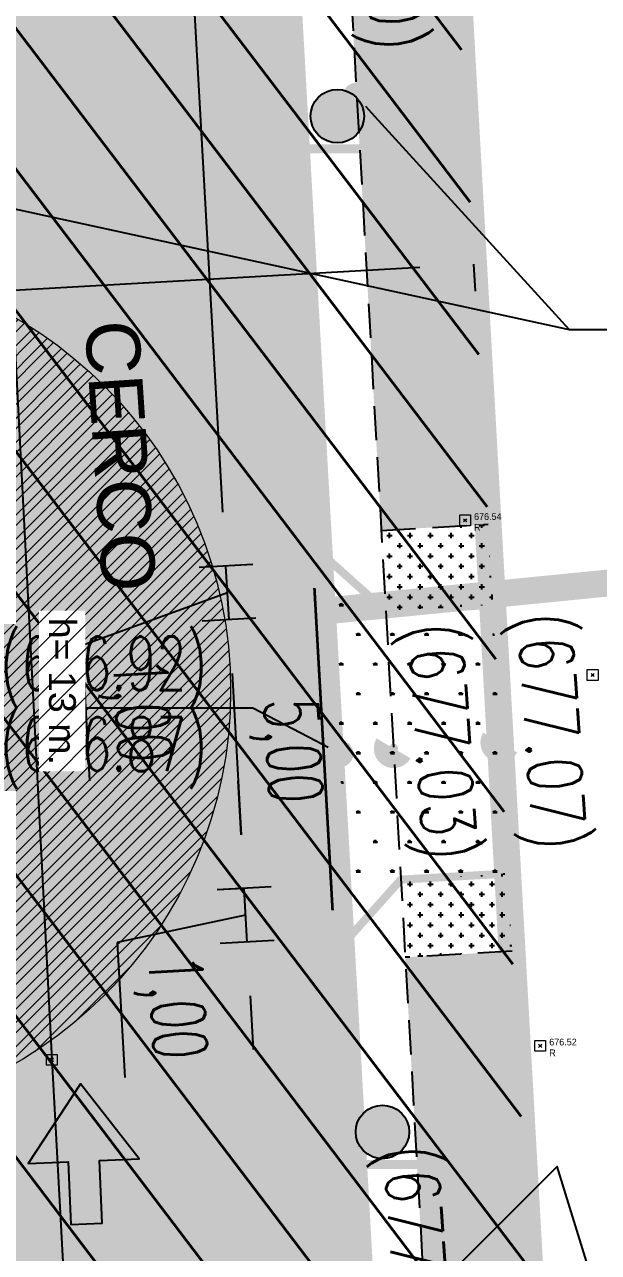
# Model space of a CAD drawing. Extents: x 350769 to 354978, y 6304672 to 6307963.
# Drawn here: x 352305.49 to 352316.15, y 6305711.56 to 6305734.37 of the extents above; entities that cross this region are included whole.
import ezdxf
from ezdxf import colors
from ezdxf.entities.mleader import LeaderData, LeaderLine
from ezdxf.math import Vec2, Vec3

# ---------------------------------------------------------------- set-up
doc = ezdxf.new("R2010")
doc.units = 0
doc.set_wipeout_variables(frame=1)
doc.header["$PDMODE"] = 35
doc.header["$PDSIZE"] = 0.03
for name, pattern in [('3-5', [8, 3, -5]), ('CENTER', [50.800000000000004, 31.75, -6.35, 6.35, -6.35]), ('CONTINUA', [0]), ('CONTINUOS', [0]), ('DASHDOT', [1, 0.5, -0.25, 0, -0.25]), ('DASHED', [19.049999999999997, 12.7, -6.35])]:
    doc.linetypes.add(name, pattern=pattern)
doc.layers.get('0').update_dxf_attribs({"linetype": 'CONTINUOUS'})
doc.layers.get('Defpoints').update_dxf_attribs({"linetype": 'CONTINUOUS'})
for name, color, linetype in [('00-S2_ALL AREA APORTANTES', 150, 'CONTINUOUS'), ('00_Demarc_Proyectado', 150, 'CONTINUOUS'), ('00_Demarc_Señal Proyectada', 1, 'CONTINUOUS'), ('00_Demarcacion Proyectada', 150, 'CONTINUOUS'), ('01_Dem Ext_Transl_niv.anillo', 130, 'CONTINUOUS'), ('02_Geo ext_Acotamiento', 7, 'CONTINUOUS'), ('02_Geo ext_Eje', 4, 'CONTINUOUS'), ('03_Pav ext_HCV', 34, 'CONTINUOUS'), ('03_Pav ext_Txt', 2, 'CONTINUOS'), ('03_Pav ext_Vereda HC', 42, 'CONTINUOUS'), ('03_Pav proy_Solera Tipo A', 1, 'CONTINUOUS'), ('03_S2_Pav ext_Borde vereda', 7, 'CONTINUOUS'), ('03_S3_Pav ext_Cota', 2, 'CONTINUOUS'), ('05_All ext_Txt', 4, 'CONTINUOUS'), ('1-ARBOLES', 1, 'CONTINUOUS'), ('1-CERCO', 252, 'CERCO_LINE'), ('1-TEXTOS', 7, 'CONTINUOUS'), ('C-TINN', 5, 'CONTINUOUS'), ('C-TOPO-MINR', 8, 'CONTINUOUS'), ('V-NODE-TEXT DIC 2012', 31, 'CONTINUOUS')]:
    doc.layers.add(name, color=color, linetype=linetype)
doc.layers.add('0_ASD_LINEA OFICIAL', color=253, linetype='DASHDOT', lineweight=20)
doc.layers.add('0_ASD_TOPOGRAFIA_ELEMENTOS', color=9, linetype='CONTINUOS', lineweight=5, true_color=0xbdbdbd)
doc.styles.add('A', font='arial.ttf', dxfattribs={"height": 2})
doc.styles.add('JPG_2MM', font='simplex.shx', dxfattribs={"height": 1})
doc.styles.add('ROMANS', font='romans.shx', dxfattribs={"width": 0.65})
doc.linetypes.add('CERCO_LINE', pattern='A,0.5,-0.2,[" X ",STANDARD,S=0.1,R=0,X=-0.1,Y=-0.05],-0.25', length=0.95)
doc.dimstyles.new('Principal', dxfattribs={"dimscale": 0, "dimtxt": 2, "dimasz": 2, "dimexe": 1, "dimexo": 1, "dimtad": 1, "dimrnd": 0.05, "dimzin": 1, "dimtxsty": 'ROMANS', "dimcen": 2.5, "dimclrt": 2, "dimaunit": 2, "dimadec": 0, "dimazin": 0, "dimtfac": 1, "dimtmove": 0, "dimatfit": 3, "dimfxl": 1, "dimfxlon": 1, "dimarcsym": 0})
pattern_1 = [(359.9999999994121, (0, 0), (0.3175000000056422, 0.5499261309017425), [0.079375, -0.555625]), (90, (0.0396875, -4.072e-13), (-0.3174999999943578, 0.5499261309082575), [0.0396875, -1.06016476181]), (90, (0.049609375, -5.09e-13), (-0.3174999999943578, 0.5499261309082575), [0.03175, -1.06810226181]), (90, (0.029765625, -3.054e-13), (-0.3174999999943578, 0.5499261309082575), [0.03175, -1.06810226181]), (59.99999999941215, (0.05953125, -6.108e-13), (-0.3174999995629745, 0.5499261311573168), [0.0254, -0.6096]), (119.9999999994121, (0.01984375, -2.036e-13), (-0.6349999995686166, 2.555744e-10), [0.0254, -0.6095999999999999])]
pattern_2 = [(0, (0, 0), (0.15875, 0.3175), [0, -0.3175])]

# ---------------------------------------------------------------- blocks, each defined once
blk = doc.blocks.new('*U938')
h = blk.add_hatch(color=256)
edge = h.paths.add_edge_path()
edge.add_ellipse((0, 0), major_axis=(-0.4194812129581035, 0.4194812129581035), ratio=0.9999999968984781, start_angle=0, end_angle=360)
at = {"const_width": 0.2}
blk.add_lwpolyline([(-1.528137758868979, -0.7270930428057909), (1.68639813848722, -0.7232127214472257)], dxfattribs=at)
blk.add_ellipse((0, 0), major_axis=(-0.4194812129581035, 0.4194812129581035), ratio=0.9999999968984781, start_param=3.927291289987745, end_param=10.21047659716733)
blk = doc.blocks.new('*U884')
h = blk.add_hatch(color=256)
edge = h.paths.add_edge_path()
edge.add_ellipse((0, 0), major_axis=(-0.4194812129581035, 0.4194812129581035), ratio=0.9999999968984781, start_angle=0, end_angle=360)
at = {"const_width": 0.2}
blk.add_lwpolyline([(-1.528137758868979, -0.7270930428057909), (1.68639813848722, -0.7232127214472257)], dxfattribs=at)
blk.add_ellipse((0, 0), major_axis=(-0.4194812129581035, 0.4194812129581035), ratio=0.9999999968984781, start_param=3.927291289987745, end_param=10.21047659716733)
blk = doc.blocks.new('_Dot')
at = {"color": 0, "linetype": 'ByBlock', "lineweight": -2}
blk.add_line((-0.5, 0), (-1, 0), dxfattribs=at)
at = {"color": 0, "linetype": 'ByBlock', "const_width": 0.5}
blk.add_lwpolyline([(-0.25, 0, 1), (0.25, 0, 1)], format="xyb", close=True, dxfattribs=at)
blk = doc.blocks.new('*D1075')
at = {"layer": '02_Geo ext_Acotamiento', "color": 0, "lineweight": -2, "transparency": 16777216}
for p, q in [((352291.8772395207, 6305728.69012469), (352312.8366182834, 6305729.862960616)), ((352313.8350563258, 6305729.918830784), (352313.8629914096, 6305729.419611762)), ((352290.8788014783, 6305728.634254522), (352290.9067365622, 6305728.1350355))]:
    blk.add_line(p, q, dxfattribs=at)
at = {"layer": '02_Geo ext_Acotamiento', "color": 0, "transparency": 16777216}
for points in [[(352312.8273065888, 6305730.029366956), (352312.8459299781, 6305729.696554275), (352313.8350563258, 6305729.918830784)], [(352291.867927826, 6305728.85653103), (352291.8865512153, 6305728.523718349), (352290.8788014783, 6305728.634254522)]]:
    blk.add_solid(points, dxfattribs=at)
at = {"layer": 'Defpoints', "color": 0, "transparency": 16777216}
for p in [(352313.8348185477, 6305729.923080041), (352313.8350563258, 6305729.918830784), (352290.8785637002, 6305728.638503779)]:
    blk.add_point(p, dxfattribs=at)
at = {"layer": '02_Geo ext_Acotamiento', "color": 2, "transparency": 16777216, "insert": (352302.3062134224, 6305730.182862898), "char_height": 1, "attachment_point": 5, "rotation": 3.202792526965051, "style": 'ROMANS'}
blk.add_mtext('23,00', dxfattribs=at)
blk = doc.blocks.new('*D1181')
at = {"layer": '02_Geo ext_Acotamiento', "color": 0, "lineweight": -2, "transparency": 16777216}
for p, q in [((352316.6536854771, 6305723.728425757), (352317.2627196065, 6305723.762739444)), ((352316.81976325, 6305722.736196865), (352316.988519089, 6305719.740947049)), ((352316.9349452087, 6305718.736342729), (352317.5439793382, 6305718.770656416))]:
    blk.add_line(p, q, dxfattribs=at)
at = {"layer": '02_Geo ext_Acotamiento', "color": 0, "transparency": 16777216}
for points in [[(352316.9861660176, 6305722.74557219), (352316.6533604824, 6305722.726821541), (352316.7635113037, 6305723.734613472)], [(352317.1549218565, 6305719.750322374), (352316.8221163213, 6305719.731571725), (352317.0447710353, 6305718.742530444)]]:
    blk.add_solid(points, dxfattribs=at)
at = {"layer": 'Defpoints', "color": 0, "transparency": 16777216}
for p in [(352314.1892070127, 6305723.58957419), (352317.0447710353, 6305718.742530444), (352314.4704667443, 6305718.597491162)]:
    blk.add_point(p, dxfattribs=at)
at = {"layer": '02_Geo ext_Acotamiento', "color": 2, "transparency": 16777216, "insert": (352317.8104419581, 6305721.289633992), "char_height": 1, "attachment_point": 5, "rotation": 273.2247012850755, "style": 'ROMANS'}
blk.add_mtext('5,00', dxfattribs=at)
blk = doc.blocks.new('*D1182')
at = {"layer": '02_Geo ext_Acotamiento', "color": 0, "lineweight": -2, "transparency": 16777216}
for p, q in [((352309.7889113095, 6305723.341656437), (352308.7904947038, 6305723.28540449)), ((352309.3459549535, 6305722.315113858), (352309.5147107943, 6305719.319864044)), ((352310.0701710442, 6305718.349573412), (352309.0717544385, 6305718.293321465))]:
    blk.add_line(p, q, dxfattribs=at)
at = {"layer": '02_Geo ext_Acotamiento', "color": 0, "transparency": 16777216}
for points in [[(352309.5123577212, 6305722.324489183), (352309.179552186, 6305722.305738534), (352309.2897030066, 6305723.313530464)], [(352309.6811135619, 6305719.329239368), (352309.3483080268, 6305719.310488719), (352309.5709627413, 6305718.321447439)]]:
    blk.add_solid(points, dxfattribs=at)
at = {"layer": 'Defpoints', "color": 0, "transparency": 16777216}
for p in [(352311.2042196694, 6305723.421396548), (352311.4854794041, 6305718.429313523), (352309.5709627413, 6305718.321447439)]:
    blk.add_point(p, dxfattribs=at)
at = {"layer": '02_Geo ext_Acotamiento', "color": 2, "transparency": 16777216, "insert": (352310.3366336614, 6305720.868550986), "char_height": 1, "attachment_point": 5, "rotation": 273.2247013221065, "style": 'ROMANS'}
blk.add_mtext('5,00', dxfattribs=at)
blk = doc.blocks.new('*D1225')
at = {"layer": '02_Geo ext_Acotamiento', "color": 0, "lineweight": -2, "transparency": 16777216}
for p, q in [((352309.5147107917, 6305719.319864044), (352309.4584588447, 6305720.318280649)), ((352309.5709627387, 6305718.321447438), (352309.0717544359, 6305718.293321463)), ((352309.6272172648, 6305717.322985056), (352309.5709627387, 6305718.321447438)), ((352309.6272172648, 6305717.322985056), (352309.5709627387, 6305718.321447438)), ((352309.5990900017, 6305717.822216247), (352307.2116893845, 6305717.315629919)), ((352307.2116893845, 6305717.315629919), (352307.3530558846, 6305714.806513902)), ((352310.1264255677, 6305717.351111029), (352309.1280089619, 6305717.294859082)), ((352309.6834692118, 6305716.32456845), (352309.7397211587, 6305715.326151844))]:
    blk.add_line(p, q, dxfattribs=at)
at = {"layer": '02_Geo ext_Acotamiento', "color": 0, "transparency": 16777216}
for points in [[(352309.6811135594, 6305719.329239368), (352309.3483080242, 6305719.310488719), (352309.5709627387, 6305718.321447438)], [(352309.8498719794, 6305716.333943775), (352309.5170664442, 6305716.315193126), (352309.6272172648, 6305717.322985056)]]:
    blk.add_solid(points, dxfattribs=at)
at = {"layer": 'Defpoints', "color": 0, "transparency": 16777216}
for p in [(352309.5709627411, 6305718.321447438), (352309.5709627387, 6305718.321447438), (352311.54173393, 6305717.43085114)]:
    blk.add_point(p, dxfattribs=at)
at = {"layer": '02_Geo ext_Acotamiento', "color": 2, "transparency": 16777216, "insert": (352308.1886734226, 6305716.112133946), "char_height": 1, "attachment_point": 5, "rotation": 273.2247013223184, "style": 'ROMANS'}
blk.add_mtext('1,00', dxfattribs=at)
blk = doc.blocks.new('*D1226')
at = {"layer": '02_Geo ext_Acotamiento', "color": 0, "lineweight": -2, "transparency": 16777216}
for p, q in [((352309.1771991125, 6305725.310363678), (352309.1209471655, 6305726.308780284)), ((352309.7326593623, 6305724.340073045), (352308.7342427566, 6305724.283821099)), ((352309.2897030066, 6305723.313530464), (352309.2334510594, 6305724.311947072)), ((352309.2897030066, 6305723.313530464), (352309.2334510594, 6305724.311947072)), ((352309.261577033, 6305723.812738768), (352306.5579573442, 6305722.832763924)), ((352309.7889113095, 6305723.341656437), (352308.7904947038, 6305723.28540449)), ((352306.5579573442, 6305722.832763924), (352306.6993238443, 6305720.323647907)), ((352309.3459549535, 6305722.315113858), (352309.4022069005, 6305721.316697253))]:
    blk.add_line(p, q, dxfattribs=at)
at = {"layer": '02_Geo ext_Acotamiento', "color": 0, "transparency": 16777216}
for points in [[(352309.3436018801, 6305725.319739003), (352309.0107963449, 6305725.300988354), (352309.2334510594, 6305724.311947072)], [(352309.5123577212, 6305722.324489183), (352309.179552186, 6305722.305738534), (352309.2897030066, 6305723.313530464)]]:
    blk.add_solid(points, dxfattribs=at)
at = {"layer": 'Defpoints', "color": 0, "transparency": 16777216}
for p in [(352311.1480229256, 6305724.419816267), (352309.2334510594, 6305724.311947072), (352311.2042196694, 6305723.421396548)]:
    blk.add_point(p, dxfattribs=at)
at = {"layer": '02_Geo ext_Acotamiento', "color": 2, "transparency": 16777216, "insert": (352307.5349413817, 6305721.62926795), "char_height": 1, "attachment_point": 5, "rotation": 273.2247013221065, "style": 'ROMANS'}
blk.add_mtext('1,00', dxfattribs=at)
blk = doc.blocks.new('*D1227')
at = {"layer": '02_Geo ext_Acotamiento', "color": 0, "lineweight": -2, "transparency": 16777216}
for p, q in [((352308.3898154347, 6305748.174228992), (352307.3913988289, 6305748.117977045)), ((352309.1771991125, 6305725.310363677), (352307.9468590787, 6305747.147686413)), ((352309.7326593623, 6305724.340073045), (352308.7342427566, 6305724.283821099))]:
    blk.add_line(p, q, dxfattribs=at)
at = {"layer": '02_Geo ext_Acotamiento', "color": 0, "transparency": 16777216}
for points in [[(352308.1132618464, 6305747.157061737), (352307.7804563112, 6305747.138311088), (352307.8906071317, 6305748.146103019)], [(352309.3436018801, 6305725.319739002), (352309.0107963449, 6305725.300988353), (352309.2334510594, 6305724.311947072)]]:
    blk.add_solid(points, dxfattribs=at)
at = {"layer": 'Defpoints', "color": 0, "transparency": 16777216}
for p in [(352307.8906071317, 6305748.146103019), (352309.805178998, 6305748.253972213), (352311.1480229257, 6305724.419816266)]:
    blk.add_point(p, dxfattribs=at)
at = {"layer": '02_Geo ext_Acotamiento', "color": 2, "transparency": 16777216, "insert": (352309.4683298841, 6305736.28008708), "char_height": 1, "attachment_point": 5, "rotation": 273.2247013212967, "style": 'ROMANS'}
blk.add_mtext('23,85', dxfattribs=at)
blk = doc.blocks.new('A$C27410629')
at = {"layer": '0_ASD_LINEA OFICIAL', "ltscale": 8}
blk.add_lwpolyline([(114.9295391364831, 875.6988427083161, 0.5, 0.5, 0), (112.8244554788325, 906.0747714292856, 0.5, 0.5, -0.0183996813173624), (112.3788302622124, 919.8258565111228, 0.5, 0.5, 0.0170041331631064), (112.1852634065508, 927.2860438747557, 0.5, 0.5, 0), (111.3489708615935, 941.8104037326485, 0.5, 0.5, 0), (108.7270231850425, 988.6663986975327, 0.5, 0.5, 0), (107.4871410249871, 1010.673084823044, 0.5, 0.5, 0.013751602559812), (105.3969465088849, 1035.562361611197, 0.5, 0.5, 0.0290783963948155), (96.49739032833118, 1087.586790840495, 0.5, 0.5, 0)], format="xyseb", dxfattribs=at)
blk = doc.blocks.new('A$C6F2B269D')
at = {"layer": '00_Demarc_Proyectado', "color": 252, "linetype": 'CONTINUA', "const_width": 0.21, "flags": 128}
blk.add_lwpolyline([(126.1460860259249, 469.3886276017874), (127.5514370959718, 444.4448532713577)], dxfattribs=at)
at = {"layer": '00_Demarc_Proyectado', "color": 252, "linetype": '3-5', "const_width": 0.21, "flags": 128}
blk.add_lwpolyline([(127.6936573529383, 441.9207794396207), (127.862410837959, 438.925529490225)], dxfattribs=at)
blk = doc.blocks.new('TOPOGRAFIA')
at = {"layer": '0_ASD_TOPOGRAFIA_ELEMENTOS', "true_color": 0xf26507}
h = blk.add_hatch(dxfattribs=at)
h.set_pattern_fill('ANSI31', color=30, scale=0.1)
h.set_pattern_definition([(45, (383997.3033272659, 6301000.920079423), (-0.2245064030267289, 0.2245064030267289), [])])
edge = h.paths.add_edge_path()
edge.add_arc((390300.0775446068, 6302740.672255737), 8, 0, 360)
at = {"layer": '0_ASD_LINEA OFICIAL', "ltscale": 8, "const_width": 0.5}
blk.add_lwpolyline([(390427.7422208371, 6302814.067302241), (390462.175169294, 6302752.281984893), (390383.0708512056, 6302730.60460566), (390309.799280958, 6302723.34933251), (390311.3694829855, 6302703.307175558), (390386.7450058985, 6302710.87060822), (390472.1157813581, 6302734.447625814), (390495.6666031899, 6302745.107885282), (390523.3047577998, 6302756.108814369), (390473.7988608224, 6302802.290811195, -0.151018922054954), (390428.284824325, 6302881.718520356), (390391.7076271252, 6302986.357196383, -0.0353672387787057), (390370.1826827546, 6302995.883561216, 0.281090384313248), (390309.6791110245, 6302995.975573557), (390362.1061406053, 6302925.87386779), (390362.1051407481, 6302925.873120026), (390363.1240822571, 6302924.510663705, -0.0334358729418558), (390384.9297867848, 6302890.883640137), (390427.7422208371, 6302814.067302241)], format="xyb", dxfattribs=at)
blk.add_lwpolyline([(390427.7422208371, 6302814.067302241), (390462.175169294, 6302752.281984893), (390383.0708512056, 6302730.60460566), (390309.799280958, 6302723.34933251), (390311.3694829855, 6302703.307175558), (390386.7450058985, 6302710.87060822), (390472.1157813581, 6302734.447625814), (390495.6666031899, 6302745.107885282), (390523.3047577998, 6302756.108814369), (390473.7988608224, 6302802.290811195, -0.151018922054954), (390428.284824325, 6302881.718520356), (390391.7076271252, 6302986.357196383, -0.0353672387787057), (390370.1826827546, 6302995.883561216, 0.281090384313248), (390309.6791110245, 6302995.975573557), (390362.1061406053, 6302925.87386779), (390362.1051407481, 6302925.873120026), (390363.1240822571, 6302924.510663705, -0.0334358729418558), (390384.9297867848, 6302890.883640137), (390427.7422208371, 6302814.067302241)], format="xyb", dxfattribs=at)
at = {"layer": '0_ASD_TOPOGRAFIA_ELEMENTOS', "color": 30, "true_color": 0xf26507}
blk.add_circle((390300.0775446068, 6302740.672255737), 8, dxfattribs=at)
at = {"layer": '1-CERCO', "color": 9, "lineweight": 0, "true_color": 0xbdbdbd, "flags": 128}
blk.add_lwpolyline([(390302.6710000001, 6302767.694), (390303.784, 6302754.891), (390304.455, 6302744.71), (390305.3070000001, 6302728.413), (390305.9970000001, 6302715.137), (390306.7670000001, 6302701.005), (390307.4260000001, 6302689.97), (390307.9, 6302682.032000001)], dxfattribs=at)
at = {"layer": 'C-TINN', "color": 9, "linetype": 'Continuous', "lineweight": 0, "true_color": 0xbdbdbd}
for points, elevation in [([(390313.576, 6302725.061000001), (390313.576, 6302725.261), (390313.776, 6302725.261), (390313.776, 6302725.061000001), (390313.576, 6302725.061000001)], 676.542), ([(390315.946, 6302722.187), (390315.946, 6302722.386999999), (390316.146, 6302722.386999999), (390316.146, 6302722.187), (390315.946, 6302722.187)], 676.548), ([(390314.973, 6302715.296), (390314.973, 6302715.495999999), (390315.173, 6302715.495999999), (390315.173, 6302715.296), (390314.973, 6302715.296)], 676.516), ([(390305.897, 6302715.037), (390305.897, 6302715.237), (390306.097, 6302715.237), (390306.097, 6302715.037), (390305.897, 6302715.037)], 676.571)]:
    blk.add_lwpolyline(points, dxfattribs=dict(at, elevation=elevation))
for p in [(390313.676, 6302725.161, 676.542), (390316.046, 6302722.287, 676.548), (390315.073, 6302715.396, 676.516), (390305.997, 6302715.137, 676.571)]:
    blk.add_point(p, dxfattribs=at)
at = {"layer": 'V-NODE-TEXT DIC 2012', "color": 9, "lineweight": 0, "true_color": 0xbdbdbd}
for p in [(390313.676, 6302725.161), (390316.046, 6302722.287), (390315.073, 6302715.396)]:
    blk.add_point(p, dxfattribs=at)
at = {"layer": '1-TEXTOS', "color": 9, "lineweight": 0, "true_color": 0xbdbdbd, "style": 'A'}
blk.add_text('CERCO', height=1, rotation=273.7964285770306, dxfattribs=at).set_placement((390306.6086471923, 6302728.843113463))
at = {"layer": 'V-NODE-TEXT DIC 2012', "color": 9, "lineweight": 0, "true_color": 0xbdbdbd}
for s, p in [('676.54', (390313.8427893219, 6302725.169210678)), ('R', (390313.8427893219, 6302724.969210679)), ('676.52', (390315.2397893219, 6302715.404210677)), ('R', (390315.2397893219, 6302715.204210678))]:
    blk.add_text(s, height=0.125, dxfattribs=at).set_placement(p)
at = {"color": 9, "lineweight": 0, "true_color": 0xbdbdbd}
blk.add_wipeout([(390305.7592301953, 6302723.480833577), (390305.7592301953, 6302720.50020602), (390306.62014424684, 6302720.50020602), (390306.62014424684, 6302723.480833577)], dxfattribs=at).dxf.layer = '1-ARBOLES'
at = {"layer": '0_ASD_TOPOGRAFIA_ELEMENTOS', "true_color": 0xf26507}
h = blk.add_hatch(dxfattribs=at)
h.set_pattern_fill('ANSI31', color=30, scale=0.1)
h.set_pattern_definition([(45, (383998.5455770631, 6300982.244284106), (-0.2245064030267289, 0.2245064030267289), [])])
edge = h.paths.add_edge_path()
edge.add_arc((390301.3197944039, 6302721.99646042), 8, 0, 360)
at = {"layer": '0_ASD_TOPOGRAFIA_ELEMENTOS', "color": 30, "true_color": 0xf26507}
blk.add_circle((390301.3197944039, 6302721.99646042), 8, dxfattribs=at)
at = {"layer": 'C-TOPO-MINR', "color": 9, "linetype": 'Continuous', "lineweight": -3, "true_color": 0xbdbdbd, "elevation": 676.5}
blk.add_lwpolyline([(390317.4247307692, 6302706.559699633), (390315.3881304348, 6302713.151130434), (390311.9718790322, 6302709.742145161)], dxfattribs=at)
at = {"layer": '1-ARBOLES', "color": 9, "lineweight": 0, "true_color": 0xbdbdbd, "style": 'A'}
blk.add_text('h= 13 m.', height=0.5, rotation=270, dxfattribs=at).set_placement((390305.9430978622, 6302723.351877233))

msp = doc.modelspace()

# ---------------------------------------------------------------- hatches: boundary and pattern name
at = {"layer": '00-S2_ALL AREA APORTANTES', "linetype": 'DASHED', "lineweight": 40, "ltscale": 0.25}
h = msp.add_hatch(dxfattribs=at)
h.set_pattern_fill('ANSI31', color=150, scale=0.5, angle=82.24516604670927)
h.set_pattern_definition([(127.2451660467093, (0, 0), (-1.263734244477452, -0.9607975902004564), [])])
h.paths.add_polyline_path([(352312.9872147337, 6305745.06999687), (352301.5054236735, 6305744.423099475), (352303.548751488, 6305707.907424633), (352315.0307888845, 6305708.549931557)])
at = {"layer": '03_Pav ext_HCV'}
h = msp.add_hatch(dxfattribs=at)
h.set_pattern_fill('SWAMP', color=256, scale=0.025, angle=-5.878428e-10, style=0)
h.set_pattern_definition(pattern_1)
h.paths.add_polyline_path([(352302.3223021381, 6305666.78454184, -0.018399681317396), (352301.8421230946, 6305681.601887532, 0.0151715773691775), (352301.671375087, 6305688.182622071), (352298.3233328302, 6305747.607071712), (352292.0333082146, 6305747.252684446), (352291.9320547101, 6305749.049834336), (352291.732371389, 6305749.038583946), (352295.1748084752, 6305687.938719226), (352295.1816673922, 6305687.816980118, -0.0151715668146922), (352295.3421860144, 6305681.630487429, 0.0183996813176566), (352295.8378547045, 6305666.335162845), (352297.933394954, 6305636.096943562), (352298.9765412029, 6305617.497564817), (352299.1761578897, 6305617.510003419), (352299.0753613416, 6305619.30721371), (352305.363582916, 6305619.699048109), (352304.4207962996, 6305636.503698207)])
h.paths.add_polyline_path([(352309.7039184422, 6305750.051121705), (352309.7038702895, 6305750.051118992), (352309.5042351211, 6305750.039871315), (352309.6054872122, 6305748.242721346), (352302.3169992517, 6305747.8320795), (352305.6650415078, 6305688.407629866, -0.0151715773897741), (352305.8405106589, 6305681.644939523, 0.0183996813193045), (352306.3135406348, 6305667.048199476), (352308.4133981404, 6305636.747683068), (352309.3558700943, 6305619.948641652), (352316.641794516, 6305620.404145639), (352316.7426229249, 6305618.606935006), (352316.9422372919, 6305618.619414567), (352316.7310633426, 6305622.383473439), (352315.8988612315, 6305637.217015351), (352313.7955953658, 6305667.566713703, -0.0183996812575169), (352313.3404380589, 6305681.611939595, 0.0151713806506027), (352313.1531713066, 6305688.829426263)])
h = msp.add_hatch(dxfattribs=at)
h.set_pattern_fill('SWAMP', color=150, scale=0.025, angle=-5.878428e-10, style=0)
h.set_pattern_definition(pattern_1)
h.paths.add_polyline_path([(352311.9846877067, 6305718.457439496), (352314.4685578717, 6305718.597383616), (352314.1892070127, 6305723.589574192), (352311.703427972, 6305723.449522523), (352311.1761228509, 6305723.920578808), (352311.5136053775, 6305717.93010522)])
at = {"layer": '03_Pav ext_Vereda HC'}
h = msp.add_hatch(dxfattribs=at)
h.set_pattern_fill('DOTS', color=256, scale=0.2)
h.set_pattern_definition(pattern_2)
h.paths.add_polyline_path([(352308.8709641563, 6305801.474383838), (352306.8887746775, 6305801.206663442, -0.0023123922515565), (352307.3724514894, 6305797.052479996, -0.001501694242949), (352307.6659697033, 6305794.352379392), (352309.6563880978, 6305794.548428529, 0.0015095089167713), (352309.360080003, 6305797.274590085, 0.0023274941984014)])
h.paths.add_polyline_path([(352289.5467381984, 6305887.6883738), (352284.4934801523, 6305902.165198877, -0.0022358540848108), (352282.8709058415, 6305906.110564322), (352281.0077352589, 6305905.383027479, 0.0022191146182512), (352282.6245770475, 6305901.450597731), (352287.6654299749, 6305887.009311456, -0.0280116381996889), (352295.1889280496, 6305862.773642969), (352295.5420393754, 6305861.293894651), (352297.4771473549, 6305861.801156754), (352297.1318183496, 6305863.24829248, 0.0280002000193131)])
h.paths.add_polyline_path([(352300.4605238149, 6305849.299019394), (352299.1023297425, 6305854.990667459), (352297.1672217633, 6305854.483405355), (352298.5135927869, 6305848.841302959, -0.0228874481364729), (352305.9932355929, 6305808.149702447), (352307.9753026139, 6305808.416958992, 0.0228933308531594)])
h.paths.add_polyline_path([(352310.3380922635, 6305787.581625375), (352308.3476541904, 6305787.38557384, -0.0083788309871553), (352309.4534412992, 6305772.272809466), (352310.4772600283, 6305754.101036287), (352309.8799348922, 6305754.067382297), (352310.1032369318, 6305750.073619771), (352310.7022868952, 6305750.107370939), (352312.1182583503, 6305724.975273479), (352314.1054017509, 6305725.087231438), (352312.6901566711, 6305750.378627263), (352311.4502745105, 6305772.38531336, 0.0083880618915748)])
h = msp.add_hatch(dxfattribs=at)
h.set_pattern_fill('CROSS', color=0, scale=0.03, style=0)
h.set_pattern_definition([(0, (0, 0), (0.1905, 0.1905), [0.09525, -0.28575]), (90, (0.047625, -0.047625), (-0.1905, 0.1905), [0.09525, -0.28575])])
h.paths.add_polyline_path([(352314.1329550654, 6305724.587990797), (352314.1054017509, 6305725.087231438), (352312.1182583503, 6305724.975273479), (352312.2026362749, 6305723.477648497), (352314.1892070127, 6305723.589574192), (352314.1054442708, 6305725.086471577)])
h.paths.add_polyline_path([(352312.5634500996, 6305717.041517012), (352314.5481119615, 6305717.153335158), (352314.4685578717, 6305718.597383616), (352312.4838960098, 6305718.48556547)])
h = msp.add_hatch(dxfattribs=at)
h.set_pattern_fill('DOTS', color=256, scale=0.2)
h.set_pattern_definition(pattern_2)
h.paths.add_polyline_path([(352318.8926726204, 6305637.411071273), (352316.7875889624, 6305667.787, -0.0183996812630099), (352316.3419637459, 6305681.538085036, 0.0022491264322319), (352316.3454846067, 6305682.525445751), (352314.3410134956, 6305682.507498748, -0.0018749217789894), (352314.3404283789, 6305681.607539604, 0.0183996812447898), (352314.7932026634, 6305667.635848933), (352316.896922977, 6305637.279592988), (352317.9403090967, 6305618.681812371), (352317.3423744435, 6305618.644430482), (352317.5656167078, 6305614.649015783), (352318.164353185, 6305614.688009773), (352318.6291630264, 6305606.403031379), (352319.3237575761, 6305594.022267625), (352321.3195259699, 6305594.15375231), (352320.6260229217, 6305606.515060655)])
h.paths.add_polyline_path([(352314.5493593831, 6305717.153405439), (352312.5652496586, 6305717.041618401), (352314.0692395272, 6305690.347280869), (352316.0663575476, 6305690.423095535), (352315.3121043402, 6305703.522632297)])
at = {"layer": '0_ASD_TOPOGRAFIA_ELEMENTOS'}
h = msp.add_hatch(dxfattribs=at)
h.set_pattern_fill('ANSI31', color=256, scale=0.1)
h.set_pattern_definition([(45, (345997.3033272659, 6304000.920079423), (-0.2245064030267289, 0.2245064030267289), [])])
edge = h.paths.add_edge_path()
edge.add_arc((352300.0775446068, 6305740.672255737), 8, 0, 360)
h = msp.add_hatch(dxfattribs=at)
h.set_pattern_fill('ANSI31', color=256, scale=0.1)
h.set_pattern_definition([(45, (345998.5455770631, 6303982.244284106), (-0.2245064030267289, 0.2245064030267289), [])])
edge = h.paths.add_edge_path()
edge.add_arc((352301.319794404, 6305721.99646042), 8, 0, 360)

# ---------------------------------------------------------------- linework, layer by layer
at = {"layer": '01_Dem Ext_Transl_niv.anillo', "color": 130, "linetype": 'CERCO_LINE', "ltscale": 6, "flags": 128}
msp.add_lwpolyline([(352302.6710000001, 6305767.694), (352303.784, 6305754.891), (352304.455, 6305744.71), (352305.3070000001, 6305728.413), (352305.9970000001, 6305715.137), (352306.7670000001, 6305701.005), (352307.4260000001, 6305689.97), (352307.9, 6305682.032000001)], dxfattribs=at)
at = {"layer": '02_Geo ext_Eje', "linetype": 'CENTER', "ltscale": 0.1, "const_width": 0.3, "flags": 128}
msp.add_lwpolyline([(352349.7941651538, 6305360.986179136), (352333.730647102, 6305385.38433976), (352322.6458402493, 6305532.966928915), (352325.4724959099, 6305533.689154229), (352324.9782857499, 6305541.216464717, -0.0430730453013547), (352325.4043864983, 6305548.019489972), (352326.0198571174, 6305553.01487301, 0.0567466563211069), (352326.2788606426, 6305558.677124443, 0.0530827278442723), (352322.9614058804, 6305581.537460914, -0.0117329756431764), (352321.9004653953, 6305586.060311737, -0.0377426060972922), (352321.6830361507, 6305587.704308246), (352320.6277056487, 6305606.515025469), (352318.8943534349, 6305637.411035581), (352316.7892697772, 6305667.786964302, -0.0183996813173624), (352316.3436445606, 6305681.538049384, 0.0170041331631064), (352316.1500777049, 6305688.998236747), (352315.31378516, 6305703.522596605), (352312.6918374835, 6305750.37859157), (352311.4519553234, 6305772.385277696, 0.042847027781357), (352300.4622046267, 6305849.298983713), (352297.6372102505, 6305860.812147494, -0.0248918154574144), (352297.1334991439, 6305863.248256867, 0.0280001755021464), (352289.548419606, 6305887.688338341), (352284.4951609652, 6305902.165163189, -0.01403462392197), (352274.89911931, 6305927.159126756, -0.0411311629425888), (352269.6940778159, 6305947.022319873, -0.0226826871159949), (352268.2665507096, 6305957.982474986, -0.3153492887079679), (352298.4095126963, 6306011.04666489, -0.066924510750147), (352313.7795727407, 6306015.906107956, -0.1176268807226383), (352341.4717102872, 6306014.17659949, -0.0442755829468663), (352351.2156783137, 6306010.23293681), (352375.9867660315, 6305996.563964897, 0.017506752806276), (352388.786832347, 6305990.07447422, -0.0115899727683481), (352405.9888539106, 6305981.141746201, 0.0894508396498436), (352438.5952116063, 6305970.960527497, 0.0207485710579163), (352449.544421333, 6305970.831563836, 0.0292650525021234), (352464.9223092185, 6305972.191836654, 0.0145516934507563), (352487.5069752938, 6305976.196742449, 0.0321136014722069), (352533.7798942258, 6305988.647599383, 0.0079173357297827), (352545.8890500274, 6305992.906879501, -0.0403444595114676), (352609.0597757555, 6306011.041688719), (352610.0312597433, 6306011.236337244), (352708.3522053605, 6306025.119196359)], format="xyb", dxfattribs=at)
at = {"layer": '03_Pav proy_Solera Tipo A', "linetype": 'CONTINUOS', "ltscale": 0.1, "const_width": 0.15}
msp.add_lwpolyline([(352309.7039184422, 6305750.051121705), (352313.1531660554, 6305688.829519467, -0.0151715767152859), (352313.3404380591, 6305681.611939642, 0.0183996813178127), (352313.7955953658, 6305667.566713703), (352315.8988612315, 6305637.217015351), (352316.9422372919, 6305618.619414567)], format="xyb", dxfattribs=at)
for points in [[(352311.1479941816, 6305724.419841945), (352312.2026362749, 6305723.477648495), (352314.1892070127, 6305723.589574192)], [(352314.5007934819, 6305718.599199807), (352312.4838960098, 6305718.485565468), (352311.5417551582, 6305717.430874905)]]:
    msp.add_lwpolyline(points, dxfattribs=at)
at = {"layer": '03_Pav proy_Solera Tipo A', "color": 0, "linetype": 'DASHED', "ltscale": 0.05, "const_width": 0.05}
msp.add_lwpolyline([(352310.876568714, 6305723.90372927), (352311.2140803958, 6305717.913229637)], dxfattribs=at)
at = {"layer": '03_S2_Pav ext_Borde vereda', "linetype": 'DASHED', "ltscale": 0.05}
msp.add_lwpolyline([(352309.7038702895, 6305750.051118992), (352310.7022868952, 6305750.107370939), (352314.1515826612, 6305688.885771415, -0.0151715766590389), (352314.3404283792, 6305681.60753966, 0.0183996813172954), (352314.7932026634, 6305667.635848933), (352316.896922977, 6305637.279592988), (352317.9403090967, 6305618.681812371), (352316.9422372919, 6305618.619414567)], format="xyb", dxfattribs=at)
for points in [[(352312.1182583503, 6305724.975273479), (352314.1054017509, 6305725.087231438)], [(352314.5493593831, 6305717.153405439), (352312.5634500996, 6305717.041517012)]]:
    msp.add_lwpolyline(points, dxfattribs=at)
at = {"layer": '03_S3_Pav ext_Cota', "const_width": 0.4500000000000001}
for points in [[(352312.2250853954, 6305720.994819347, 1), (352312.4679495174, 6305720.852979363, 1)], [(352314.2061719426, 6305721.102031698, 1), (352314.4490360646, 6305720.960191714, 1)]]:
    msp.add_lwpolyline(points, format="xyb", dxfattribs=at)
at = {"layer": '03_S3_Pav ext_Cota', "color": 2, "ltscale": 0.5}
msp.add_lwpolyline([(352306.6407455012, 6305712.088027085), (352306.931926761, 6305712.100534699), (352306.8818689959, 6305713.265895777), (352307.6210266381, 6305713.297646092), (352306.5290785969, 6305714.687668945), (352305.5603488354, 6305713.209130242), (352306.2995064786, 6305713.240880556), (352306.3495642465, 6305712.075519475)], close=True, dxfattribs=at)
at = {"layer": '0_ASD_TOPOGRAFIA_ELEMENTOS'}
for centre in [(352300.0775446068, 6305740.672255737), (352301.319794404, 6305721.99646042)]:
    msp.add_circle(centre, 8, dxfattribs=at)

# ---------------------------------------------------------------- block references
at = {"layer": '00_Demarc_Señal Proyectada', "xscale": 0.8375902919963977, "yscale": 0.8375902919963977, "zscale": 0.8375902919963977}
for name, p in [('*U884', (352311.302073089, 6305732.670647148)), ('*U938', (352312.1403456429, 6305713.79652785))]:
    msp.add_blockref(name, p, dxfattribs=at)
at = {"layer": '00_Demarcacion Proyectada'}
msp.add_blockref('A$C6F2B269D', (352180.000001075, 6305277.145685619), dxfattribs=at)
at = {"layer": '03_S2_Pav ext_Borde vereda', "linetype": 'Continuous'}
msp.add_blockref('A$C27410629', (352203.9623478023, 6304761.713605438), dxfattribs=at)

# ---------------------------------------------------------------- texts
at = {"layer": '01_Dem Ext_Transl_niv.anillo', "color": 130, "ltscale": 6, "style": 'A'}
msp.add_text('CERCO', height=1, rotation=273.7964285770306, dxfattribs=at).set_placement((352306.6086471923, 6305728.843113463))
at = {"layer": '03_S3_Pav ext_Cota', "style": 'JPG_2MM', "width": 0.75}
for s, rotation, p in [('(676.90)', 274.0826521579552, (352311.6126442408, 6305738.277208615)), ('(677.07)', 273.8902335758472, (352314.6423565721, 6305723.422410101)), ('(677.03)', 273.8902335758472, (352312.6108813096, 6305723.230022117)), ('(677.04)', 273.8902335758472, (352312.1562084651, 6305713.522930071))]:
    msp.add_text(s, height=0.9999999999999994, rotation=rotation, dxfattribs=at).set_placement(p)

# ---------------------------------------------------------------- dimensions: what is measured, and where the dimension line sits
at = {"layer": '02_Geo ext_Acotamiento'}
for p1, p2, distance, override, picture, middle in [((352311.1480229256, 6305724.419816266), (352309.8051789979, 6305748.253972213), 1.9176081961405902, {"dimscale": 0, "dimtmove": 1}, '*D1227', (352309.4683298841, 6305736.28008708)), ((352290.8785637001, 6305728.638503778), (352313.8348185477, 6305729.92308004), -0.004255903649495969, {"dimscale": 0, "dimtmove": 1}, '*D1075', (352302.3062134224, 6305730.182862898)), ((352314.1892070127, 6305723.589574192), (352314.4704667443, 6305718.597491164), 2.578386894093053, {"dimscale": 0, "dimaunit": 0, "dimfxl": 0.22, "dimarcsym": 1}, '*D1181', (352317.8104419581, 6305721.289633992)), ((352311.2042196694, 6305723.421396547), (352311.485479404, 6305718.429313523), -1.9175529051182851, {"dimscale": 0, "dimtmove": 1}, '*D1182', (352310.3366336614, 6305720.868550986))]:
    dim = msp.add_aligned_dim(p1=p1, p2=p2, distance=distance, dimstyle='Principal', override=override, dxfattribs=at)
    dim.commit()
    dim.dimension.update_dxf_attribs({"geometry": picture, "text_midpoint": middle})
dim = msp.add_linear_dim(base=(352309.2334510594, 6305724.311947072), p1=(352311.2042196694, 6305723.421396547), p2=(352311.1480229256, 6305724.419816266), angle=93.22470132210651, dimstyle='Principal', override={"dimscale": 0, "dimtmove": 1}, dxfattribs=at)
dim.commit()
dim.dimension.update_dxf_attribs({"geometry": '*D1226', "text_midpoint": (352307.4818368652, 6305722.571820769)})
dim = msp.add_linear_dim(base=(352309.5709627387, 6305718.321447438), p1=(352311.5417339301, 6305717.430851141), p2=(352309.5709627412, 6305718.321447439), angle=273.2247013223184, dimstyle='Principal', override={"dimscale": 0, "dimtmove": 1}, dxfattribs=at)
dim.commit()
dim.dimension.update_dxf_attribs({"geometry": '*D1225', "text_midpoint": (352307.2292681181, 6305717.003624731), "dimtype": 160})

# ---------------------------------------------------------------- leaders
at = {"layer": '03_Pav ext_Txt'}
ml = msp.add_multileader_mtext('Standard', dxfattribs=at)
ml.set_content('{\\C256;SOLERA TIPO "A" PLINTO 0.15m PROYECTADA}', color=2, style='ROMANS')
ml.set_leader_properties(color=7)
ml.set_arrow_properties(name='DOT')
ml.build(insert=Vec2(0, 0))
ml.multileader.update_dxf_attribs({"text_left_attachment_type": 6, "text_right_attachment_type": 6, "dogleg_length": 0.4164050059420628, "arrow_head_size": 0.5})
ctx = ml.context
ctx.base_point, ctx.char_height, ctx.arrow_head_size, ctx.landing_gap_size, ctx.plane_origin, ctx.plane_x_axis, ctx.plane_y_axis = Vec3(352317.153027819, 6305728.709127246, 3.63763531e-08), 1, 0.5, 0.0500000025053053, Vec3(352339.3560713708, 6305772.164496828, 1.101777863e-07), Vec3(1, 0, 5.672434878555774e-09), Vec3(6.806587941347077e-18, 1, -1.199941134111365e-09)
ctx.left_attachment, ctx.right_attachment, ctx.text_align_type = 6, 6, 2
notes = []
notes.append((ctx, [(0, (1, 1, 0), (352315.6075542639, 6305728.709127246, 2.7609755e-08), (1, 0, 5.672434878555774e-09), 1.545473555162543, [(0, [(352311.6570661022, 6305733.043383397)], 0, []), (1, [(352303.2429490137, 6305731.397384025, -4.5753413e-08)], 0, [])])]))
ctx.mtext.insert, ctx.mtext.text_direction, ctx.mtext.width, ctx.mtext.alignment, ctx.mtext.line_spacing_factor, ctx.mtext.line_spacing_style, ctx.mtext.flow_direction, ctx.mtext.extrusion = Vec3(352326.7387421073, 6305729.909127247, 8.93107638e-08), Vec3(1, 0, 5.672434878555774e-09), 10.17368098323086, 3, 0.8999999999999998, 2, 5, Vec3(-5.672434878555774e-09, 1.19994113411135e-09, 1)
at = {"layer": '03_S3_Pav ext_Cota'}
ml = msp.add_multileader_mtext('Standard', dxfattribs=at)
ml.set_content('{\\C256;(676.92)\\P(676.87)}', color=2, style='ROMANS')
ml.set_leader_properties(color=7)
ml.set_arrow_properties(name='DOT')
ml.build(insert=Vec2(0, 0))
ml.multileader.update_dxf_attribs({"text_left_attachment_type": 6, "text_right_attachment_type": 6, "dogleg_length": 0, "arrow_head_size": 0.5})
ctx = ml.context
ctx.base_point, ctx.char_height, ctx.arrow_head_size, ctx.landing_gap_size, ctx.plane_origin, ctx.plane_x_axis, ctx.plane_y_axis = Vec3(352304.9905134529, 6305721.670160114), 1, 0.5, 0.0500000025053053, Vec3(352332.3108363838, 6305765.915084965, 1.019902713e-07), Vec3(1, 0, 5.672434878555774e-09), Vec3(6.806587941347077e-18, 1, -1.199941134111365e-09)
ctx.left_attachment, ctx.right_attachment = 6, 6
notes.append((ctx, [(1, (1, 1, 0), (352309.7333706008, 6305721.670160114, 2.70123723e-08), (-1, 0, -5.672434878555774e-09), 0, [(0, [(352311.3505613838, 6305720.824423449, 3.72006e-08)], 0, [])])]))
ctx.mtext.insert, ctx.mtext.text_direction, ctx.mtext.defined_height, ctx.mtext.line_spacing_factor, ctx.mtext.line_spacing_style, ctx.mtext.flow_direction, ctx.mtext.extrusion = Vec3(352305.0405134554, 6305723.003493447, -1.2074758e-09), Vec3(1, 0, 5.672434878555774e-09), 1.006279192244013, 0.8999999999999998, 2, 5, Vec3(-5.672434878555774e-09, 1.19994113411135e-09, 1)
at = {"layer": '05_All ext_Txt'}
ml = msp.add_multileader_mtext('Standard', dxfattribs=at)
ml.set_content('{\\C256;DESCARGA SUM \\PHDPE DN 300\\PL=4.8m i=1%min}', color=2, style='ROMANS')
ml.set_leader_properties(color=7)
ml.set_arrow_properties(name='DOT')
ml.build(insert=Vec2(0, 0))
ml.multileader.update_dxf_attribs({"text_left_attachment_type": 6, "text_right_attachment_type": 6, "dogleg_length": 1.040329146316736, "arrow_head_size": 0.5})
ctx = ml.context
ctx.base_point, ctx.char_height, ctx.arrow_head_size, ctx.landing_gap_size, ctx.plane_origin, ctx.plane_x_axis, ctx.plane_y_axis = Vec3(352316.062094459, 6305737.673186946, -6.40729292e-08), 1, 0.5, 0.0500000025053053, Vec3(352326.0874802897, 6305755.646055864, -1.64995284e-08), Vec3(1, -1.387778780781446e-15, -3.517525297178413e-09), Vec3(1.403991249853975e-15, 1, 4.609055430399856e-09)
ctx.left_attachment, ctx.right_attachment = 6, 6
notes.append((ctx, [(0, (1, 1, 0), (352315.0217653127, 6305737.673186946, -6.04135451e-08), (1, -1.414019315748806e-15, -3.51752529717841e-09), 1.040329146316736, [(1, [(352308.7705558863, 6305744.967609738, -4.8043588e-09)], 0, [])])]))
ctx.mtext.insert, ctx.mtext.text_direction, ctx.mtext.rotation, ctx.mtext.line_spacing_factor, ctx.mtext.line_spacing_style, ctx.mtext.flow_direction, ctx.mtext.extrusion = Vec3(352316.1120944615, 6305738.873186946, -5.87179389e-08), Vec3(1, -1.387778780781446e-15, -3.517525297178413e-09), 6.283185307179584, 0.8999999999999998, 2, 5, Vec3(3.517525297178408e-09, -4.609055430399862e-09, 1)
for ctx, leaders in notes:
    for number, flags, end, landing, length, lines in leaders:
        leader = LeaderData()
        leader.index, (leader.has_last_leader_line, leader.has_dogleg_vector, leader.attachment_direction) = number, flags
        leader.last_leader_point, leader.dogleg_vector, leader.dogleg_length = Vec3(end), Vec3(landing), length
        for number, points, colour, breaks in lines:
            line = LeaderLine()
            line.index, line.vertices, line.color, line.breaks = number, Vec3.list(points), colors.encode_raw_color(colour), breaks
            leader.lines.append(line)
        ctx.leaders.append(leader)

# ---------------------------------------------------------------- next in the draw order: block references
at = {"layer": '0_ASD_TOPOGRAFIA_ELEMENTOS', "color": 30, "true_color": 0xf26507}
msp.add_blockref('TOPOGRAFIA', (-38000, 3000), dxfattribs=at)

doc.saveas('drawing.dxf')
